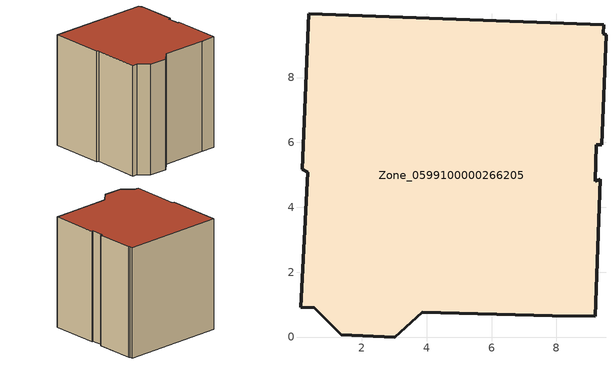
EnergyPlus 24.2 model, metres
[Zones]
Zone_0599100000266205
 floor ground (C_G): 9.53,9.32 9.4,5.93 9.23,5.93 9.2,4.81 9.36,4.86 9.19,0.65 7.87,0.65 3.86,0.77 3.01,0 1.36,0.07 0.54,0.91 0.11,0.93 0.33,5.08 0.17,5.18 0.36,9.96 9.46,9.62 9.45,9.35 z0
 wall outside (C_F): 1.36,0.07 3.01,0 3.86,0.77 7.87,0.65 9.19,0.65 9.36,4.86 9.2,4.81 9.23,5.93 9.4,5.93 9.53,9.32 9.45,9.35 9.46,9.62 0.36,9.96 0.17,5.18 0.33,5.08 0.11,0.93 0.54,0.91 1.36,0.07 z0:9.8
 roof outside (C_R): 9.2,4.81 9.23,5.93 9.4,5.93 9.53,9.32 9.45,9.35 9.46,9.62 0.36,9.96 0.17,5.18 0.33,5.08 0.11,0.93 0.54,0.91 1.36,0.07 3.01,0 3.86,0.77 7.87,0.65 9.19,0.65 9.36,4.86 z9.8
[BUILDING]
Pand.0599100000266205: North Axis=0; Terrain=City; Loads Convergence Tolerance Value=0.04; Temperature Convergence Tolerance Value=0.4; Solar Distribution=FullExterior; Maximum Number of Warmup Days=25; Minimum Number of Warmup Days=1
[Site:Location]
Rotterdam.The.Hague.AP_ZH_NLD Design_Conditions: Latitude=51.96; Longitude=4.45; Time Zone=1; Elevation=-4.5
[SITE:GROUNDTEMPERATURE:BUILDINGSURFACE]
18, 18, 18, 18, 18, 18, 18, 18, 18, 18, 18, 18
[MATERIAL] Thermal Absorptance=0.9; Solar Absorptance=0.7; Visible Absorptance=0.7
Name | Roughness | Thickness | Conductivity | Density | Specific Heat
G.D.1965 | MediumSmooth | 0.15 | 1 | 540 | 1210
F.D.1965 | Rough | 0.3 | 0.857143 | 1920 | 840
R.D.1965 | MediumRough | 0.2 | 0.08 | 1500 | 1000
[CONSTRUCTION]
C_G: G.D.1965
C_F: F.D.1965
C_R: R.D.1965
[ZONE]
Zone_0599100000266205: Type=1; Multiplier=1; Ceiling Height=Autocalculate; Volume=Autocalculate; Floor Area=autocalculate; Part of Total Floor Area=Yes
[ZONEINFILTRATION:DESIGNFLOWRATE]
Infil_Zone_0599100000266205: Zone or ZoneList or Space or SpaceList=Zone_0599100000266205; Schedule=AlwaysOn; Design Flow Rate Calculation Method=Flow/Area; Flow Rate per Floor Area=0.0042; Constant Term Coefficient=1; Temperature Term Coefficient=0; Velocity Term Coefficient=0; Velocity Squared Term Coefficient=0
[HVACTEMPLATE:ZONE:IDEALLOADSAIRSYSTEM]
Zone_0599100000266205: Maximum Heating Supply Air Temperature=50; Minimum Cooling Supply Air Temperature=13; Maximum Heating Supply Air Humidity Ratio=0.0156; Minimum Cooling Supply Air Humidity Ratio=0.0077; Heating Limit=NoLimit; Cooling Limit=NoLimit; Dehumidification Control Type=ConstantSensibleHeatRatio; Cooling Sensible Heat Ratio=0.7; Dehumidification Setpoint=60; Humidification Control Type=None; Humidification Setpoint=30; Outdoor Air Method=None; Outdoor Air Flow Rate per Person=0.00944; Outdoor Air Flow Rate per Zone Floor Area=0; Outdoor Air Flow Rate per Zone=0; Demand Controlled Ventilation Type=None; Outdoor Air Economizer Type=NoEconomizer; Heat Recovery Type=None; Sensible Heat Recovery Effectiveness=0.7; Latent Heat Recovery Effectiveness=0.65
[ZONECONTROL:THERMOSTAT]
ThermostatControl_Zone_0599100000266205: Zone or ZoneList=Zone_0599100000266205; Control Type Schedule=DualSetpointControlType; Control 1=Thermostat_Zone_0599100000266205; Temperature Difference Between Cutout And Setpoint=0
[THERMOSTATSETPOINT:DUALSETPOINT]
Thermostat_Zone_0599100000266205: Heating Setpoint Temperature Schedule=HeatingSetpoint_Zone_0599100000266205; Cooling Setpoint Temperature Schedule=CoolingSetpoint_Zone_0599100000266205
[SCHEDULE:COMPACT]
HeatingSetpoint_Zone_0599100000266205: Through: 12/31, For: AllDays, Until: 24:00, 21
CoolingSetpoint_Zone_0599100000266205: Through: 12/31, For: AllDays, Until: 24:00, 24
DualSetpointControlType: Through: 12/31, For: AllDays, Until: 24:00, 4
AlwaysOn: Through: 12/31, For: AllDays, Until: 24:00, 1
